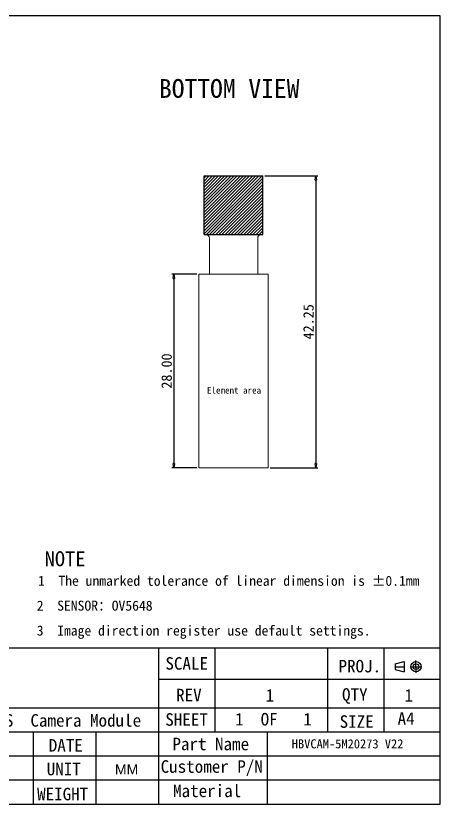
# Model space of a CAD drawing. Header units: millimetres. Extents: x 3538 to 3699, y 739 to 853.
# Drawn here: x 3637.7 to 3699.1, y 739.2 to 853.4 of the extents above; entities that cross this region are included whole.
import ezdxf

# ---------------------------------------------------------------- set-up
doc = ezdxf.new("R2010")
doc.units = ezdxf.units.MM
doc.layers.get('0').update_dxf_attribs({"lineweight": 9})
doc.layers.add('1', color=7, linetype='Continuous', lineweight=25)
doc.layers.add('标注线', color=7, linetype='Continuous', lineweight=9)
doc.styles.get("Standard").update_dxf_attribs({"font": ''})
doc.styles.get('Standard').set_extended_font_data('SimSun')
doc.dimstyles.get("Standard").update_dxf_attribs({"dimtxt": 1, "dimasz": 0.6, "dimexe": 0.3, "dimexo": 0.3, "dimgap": 0.3, "dimtad": 1, "dimzin": 0, "dimdsep": 46, "dimtxsty": 'Standard', "dimblk": 'CLOSEDBLANK', "dimcen": 0.09, "dimclrd": 252, "dimclre": 252, "dimclrt": 252, "dimazin": 0, "dimtfac": 1, "dimtmove": 0, "dimatfit": 3, "dimfxl": 1, "dimtolj": 1, "dimtzin": 0, "dimarcsym": 0})

# ---------------------------------------------------------------- blocks, each defined once
blk = doc.blocks.new('_ClosedBlank')
at = {"color": 0, "linetype": 'ByBlock', "lineweight": -2}
for p, q in [((-1, 0.17), (0, 0)), ((-1, 0.17), (-1, -0.17)), ((0, 0), (-1, -0.17))]:
    blk.add_line(p, q, dxfattribs=at)
blk = doc.blocks.new('*D53')
at = {"layer": 'DEFPOINTS', "color": 0, "lineweight": 25}
for p in [(3664.22, 815.95), (3660.6, 787.95), (3664.22, 787.95)]:
    blk.add_point(p, dxfattribs=at)
at = {"layer": '标注线', "color": 252, "lineweight": -2}
for p, q in [((3663.92, 815.95), (3660.3, 815.95)), ((3660.6, 815.35), (3660.6, 788.55)), ((3663.92, 787.95), (3660.3, 787.95))]:
    blk.add_line(p, q, dxfattribs=at)
at = {"layer": '标注线', "color": 252, "lineweight": -2, "xscale": 0.6, "yscale": 0.6, "zscale": 0.6}
for p, rotation in [((3660.6, 815.95), 90), ((3660.6, 787.95), 270)]:
    blk.add_blockref('_ClosedBlank', p, dxfattribs=dict(at, rotation=rotation))
at = {"layer": '标注线', "color": 252, "lineweight": 25, "insert": (3659.55, 801.95), "char_height": 1.5, "attachment_point": 5, "rotation": 90}
blk.add_mtext('\\A1;28.00', dxfattribs=at)
blk = doc.blocks.new('*D66')
at = {"layer": 'DEFPOINTS', "color": 0, "lineweight": 25}
for p in [(3673.47, 830.2), (3674.22, 787.95), (3681.13, 787.95)]:
    blk.add_point(p, dxfattribs=at)
at = {"layer": '标注线', "color": 252, "lineweight": -2}
for p, q in [((3673.77, 830.2), (3681.43, 830.2)), ((3681.13, 829.6), (3681.13, 788.55)), ((3674.52, 787.95), (3681.43, 787.95))]:
    blk.add_line(p, q, dxfattribs=at)
at = {"layer": '标注线', "color": 252, "lineweight": -2, "xscale": 0.6, "yscale": 0.6, "zscale": 0.6}
for p, rotation in [((3681.13, 830.2), 90), ((3681.13, 787.95), 270)]:
    blk.add_blockref('_ClosedBlank', p, dxfattribs=dict(at, rotation=rotation))
at = {"layer": '标注线', "color": 252, "lineweight": 25, "insert": (3680.08, 809.08), "char_height": 1.5, "attachment_point": 5, "rotation": 90}
blk.add_mtext('\\A1;42.25', dxfattribs=at)

msp = doc.modelspace()

# ---------------------------------------------------------------- hatches: boundary and pattern name
at = {"layer": '标注线', "lineweight": 25}
h = msp.add_hatch(dxfattribs=at)
h.set_pattern_fill('ANSI31', color=256, scale=0.1, style=0)
h.paths.add_polyline_path([(3673.47, 830.205), (3664.97, 830.205), (3664.97, 821.705), (3665.221, 821.705, -0.0008165), (3665.222, 821.705), (3673.221, 821.705, -0.0008165), (3673.222, 821.705), (3673.47, 821.705)])

# ---------------------------------------------------------------- linework, layer by layer
for p, q in [((3665.721, 821.205), (3665.721, 815.955)), ((3672.721, 821.205), (3672.721, 815.955)), ((3664.221, 815.955), (3664.221, 787.955)), ((3674.221, 815.955), (3664.221, 815.955)), ((3674.221, 815.955), (3674.221, 787.955)), ((3674.221, 787.955), (3664.221, 787.955))]:
    msp.add_line(p, q)
for centre, start, end in [((3665.221, 821.205), 0, 90), ((3673.221, 821.205), 90, 180)]:
    msp.add_arc(centre, 0.5, start, end)
at = {"layer": '1'}
for p, q in [((3692.642, 759.556), (3693.93, 759.877)), ((3692.642, 759.556), (3692.642, 758.728)), ((3693.93, 759.877), (3693.93, 758.406)), ((3695.637, 759.142), (3695.637, 760.026)), ((3692.642, 759.142), (3693.93, 759.142)), ((3692.642, 758.728), (3693.93, 758.406)), ((3694.902, 759.142), (3696.373, 759.142)), ((3695.637, 759.142), (3695.637, 759.142)), ((3695.637, 759.142), (3695.637, 758.242))]:
    msp.add_line(p, q, dxfattribs=at)
for radius in [0.736, 0.414]:
    msp.add_circle((3695.637, 759.142), radius, dxfattribs=at)
at = {"layer": '标注线', "lineweight": 25}
for p, q in [((3699.145, 853.387), (3537.868, 853.387)), ((3699.145, 739.225), (3699.145, 853.387)), ((3664.97, 830.205), (3673.47, 830.205)), ((3664.97, 821.705), (3664.97, 830.205)), ((3673.47, 821.705), (3673.47, 830.205)), ((3664.97, 821.705), (3673.47, 821.705)), ((3537.868, 761.876), (3699.145, 761.876)), ((3658.351, 761.876), (3658.351, 739.225)), ((3666.505, 761.876), (3666.505, 749.699)), ((3682.814, 761.876), (3682.814, 749.699)), ((3690.969, 761.876), (3690.969, 749.699)), ((3658.351, 757.346), (3699.145, 757.346)), ((3622.109, 753.178), (3699.145, 753.178)), ((3622.109, 749.699), (3699.145, 749.699)), ((3640.23, 749.699), (3640.23, 739.225)), ((3649.29, 749.699), (3649.29, 739.225)), ((3674.116, 749.699), (3674.116, 739.225)), ((3622.109, 746.22), (3699.145, 746.22)), ((3622.109, 742.741), (3699.145, 742.741)), ((3537.868, 739.225), (3699.145, 739.225))]:
    msp.add_line(p, q, dxfattribs=at)

# ---------------------------------------------------------------- texts
at = {"layer": '1', "insert": (3658.432, 844.22), "char_height": 2.71814, "width": 33.29031, "attachment_point": 1}
msp.add_mtext('{\\fNSimSun|b0|i0|c134|p49;\\H0.9998x;BOTTOM VIEW\\fSimSun|b0|i0|c134|p2;}', dxfattribs=at)
at = {"layer": '标注线', "lineweight": 25, "attachment_point": 1}
for s, insert, char_height, width in [('{\\C1;Element area}', (3665.378, 799.643), 0.96, 27.0718), ('{\\fNSimSun|b0|i0|c134|p49;NOTE}', (3641.881, 775.853), 2.17452, 35.455), ('{\\fNSimSun|b0|i0|c134|p49;1  The unmarked tolerance of linear dimension is ±0.1mm}', (3640.914, 772.302), 1.44968, 86.03894), ('{\\fNSimSun|b0|i0|c134|p49;2  SENSOR：OV5648}', (3640.737, 768.699), 1.44968, 51.22066), ('{\\fNSimSun|b0|i0|c134|p49;3  Image direction register use default settings.}', (3640.737, 765.094), 1.44968, 60.7475), ('{\\fNSimSun|b0|i0|c134|p49;SCALE}', (3659.364, 760.519), 1.8121, 20.23498), ('{\\fNSimSun|b0|i0|c134|p49;PROJ.}', (3684.424, 760.128), 1.8121, 31.16565), ('{\\fNSimSun|b0|i0|c134|p49;REV}', (3660.907, 755.938), 1.8121, 14.85695), ('{\\fNSimSun|b0|i0|c134|p49;1}', (3673.863, 755.89), 1.8121, 13.05828), ('{\\fNSimSun|b0|i0|c134|p49;QTY}', (3684.929, 756.023), 1.8121, 14.21261), ('{\\fNSimSun|b0|i0|c134|p49;1}', (3693.977, 755.89), 1.8121, 13.05828), ('{\\fNSimSun|b0|i0|c134|p49;CMOS  Camera Module}', (3632.428, 752.269), 1.8121, 36.81682), ('{\\fNSimSun|b0|i0|c134|p49;SHEET}', (3659.348, 752.397), 1.8121, 16.19759), ('{\\fNSimSun|b0|i0|c134|p49;1  OF   1}', (3669.453, 752.439), 1.8121, 37.56369), ('{\\fNSimSun|b0|i0|c134|p49;A4}', (3692.973, 752.539), 1.8121, 64.04335), ('{\\fNSimSun|b0|i0|c134|p49;SIZE}', (3684.586, 752.101), 1.8121, 15.12404), ('{\\fNSimSun|b0|i0|c134|p49;DATE}', (3642.478, 748.656), 1.8121, 31.71111), ('{\\fNSimSun|b0|i0|c134|p49;Part Name}', (3660.383, 748.858), 1.8121, 36.69775), ('{\\fNSimSun|b0|i0|c134|p49;HBVCAM-5M20273 V22}', (3677.654, 748.632), 1.32, 28.29165), ('{\\fNSimSun|b0|i0|c134|p49;Customer P/N}', (3658.674, 745.589), 1.8121, 60.12132), ('{\\fNSimSun|b0|i0|c134|p49;UNIT}', (3642.18, 745.226), 1.8121, 12.5933), ('{\\fArial|b0|i0|c0|p32;MM}', (3652.057, 744.997), 1.44968, 49.63164), ('{\\fNSimSun|b0|i0|c134|p49;Material}', (3660.474, 742.069), 1.8121, 28.36242), ('{\\fNSimSun|b0|i0|c134|p49;WEIGHT}', (3640.79, 741.605), 1.8121, 27.7545)]:
    msp.add_mtext(s, dxfattribs=dict(at, insert=insert, char_height=char_height, width=width))

# ---------------------------------------------------------------- dimensions: what is measured, and where the dimension line sits
at = {"layer": '标注线', "lineweight": 25}
for base, p1, p2, picture, middle in [((3681.129, 787.955), (3673.47, 830.205), (3674.221, 787.955), '*D66', (3680.079, 809.08)), ((3660.598, 787.955), (3664.221, 815.955), (3664.221, 787.955), '*D53', (3659.548, 801.955))]:
    dim = msp.add_linear_dim(base=base, p1=p1, p2=p2, angle=90, dimstyle='Standard', override={"dimtxt": 1.5, "dimfxl": 0.8}, dxfattribs=at)
    dim.commit()
    dim.dimension.update_dxf_attribs({"geometry": picture, "text_midpoint": middle})

doc.saveas('drawing.dxf')
